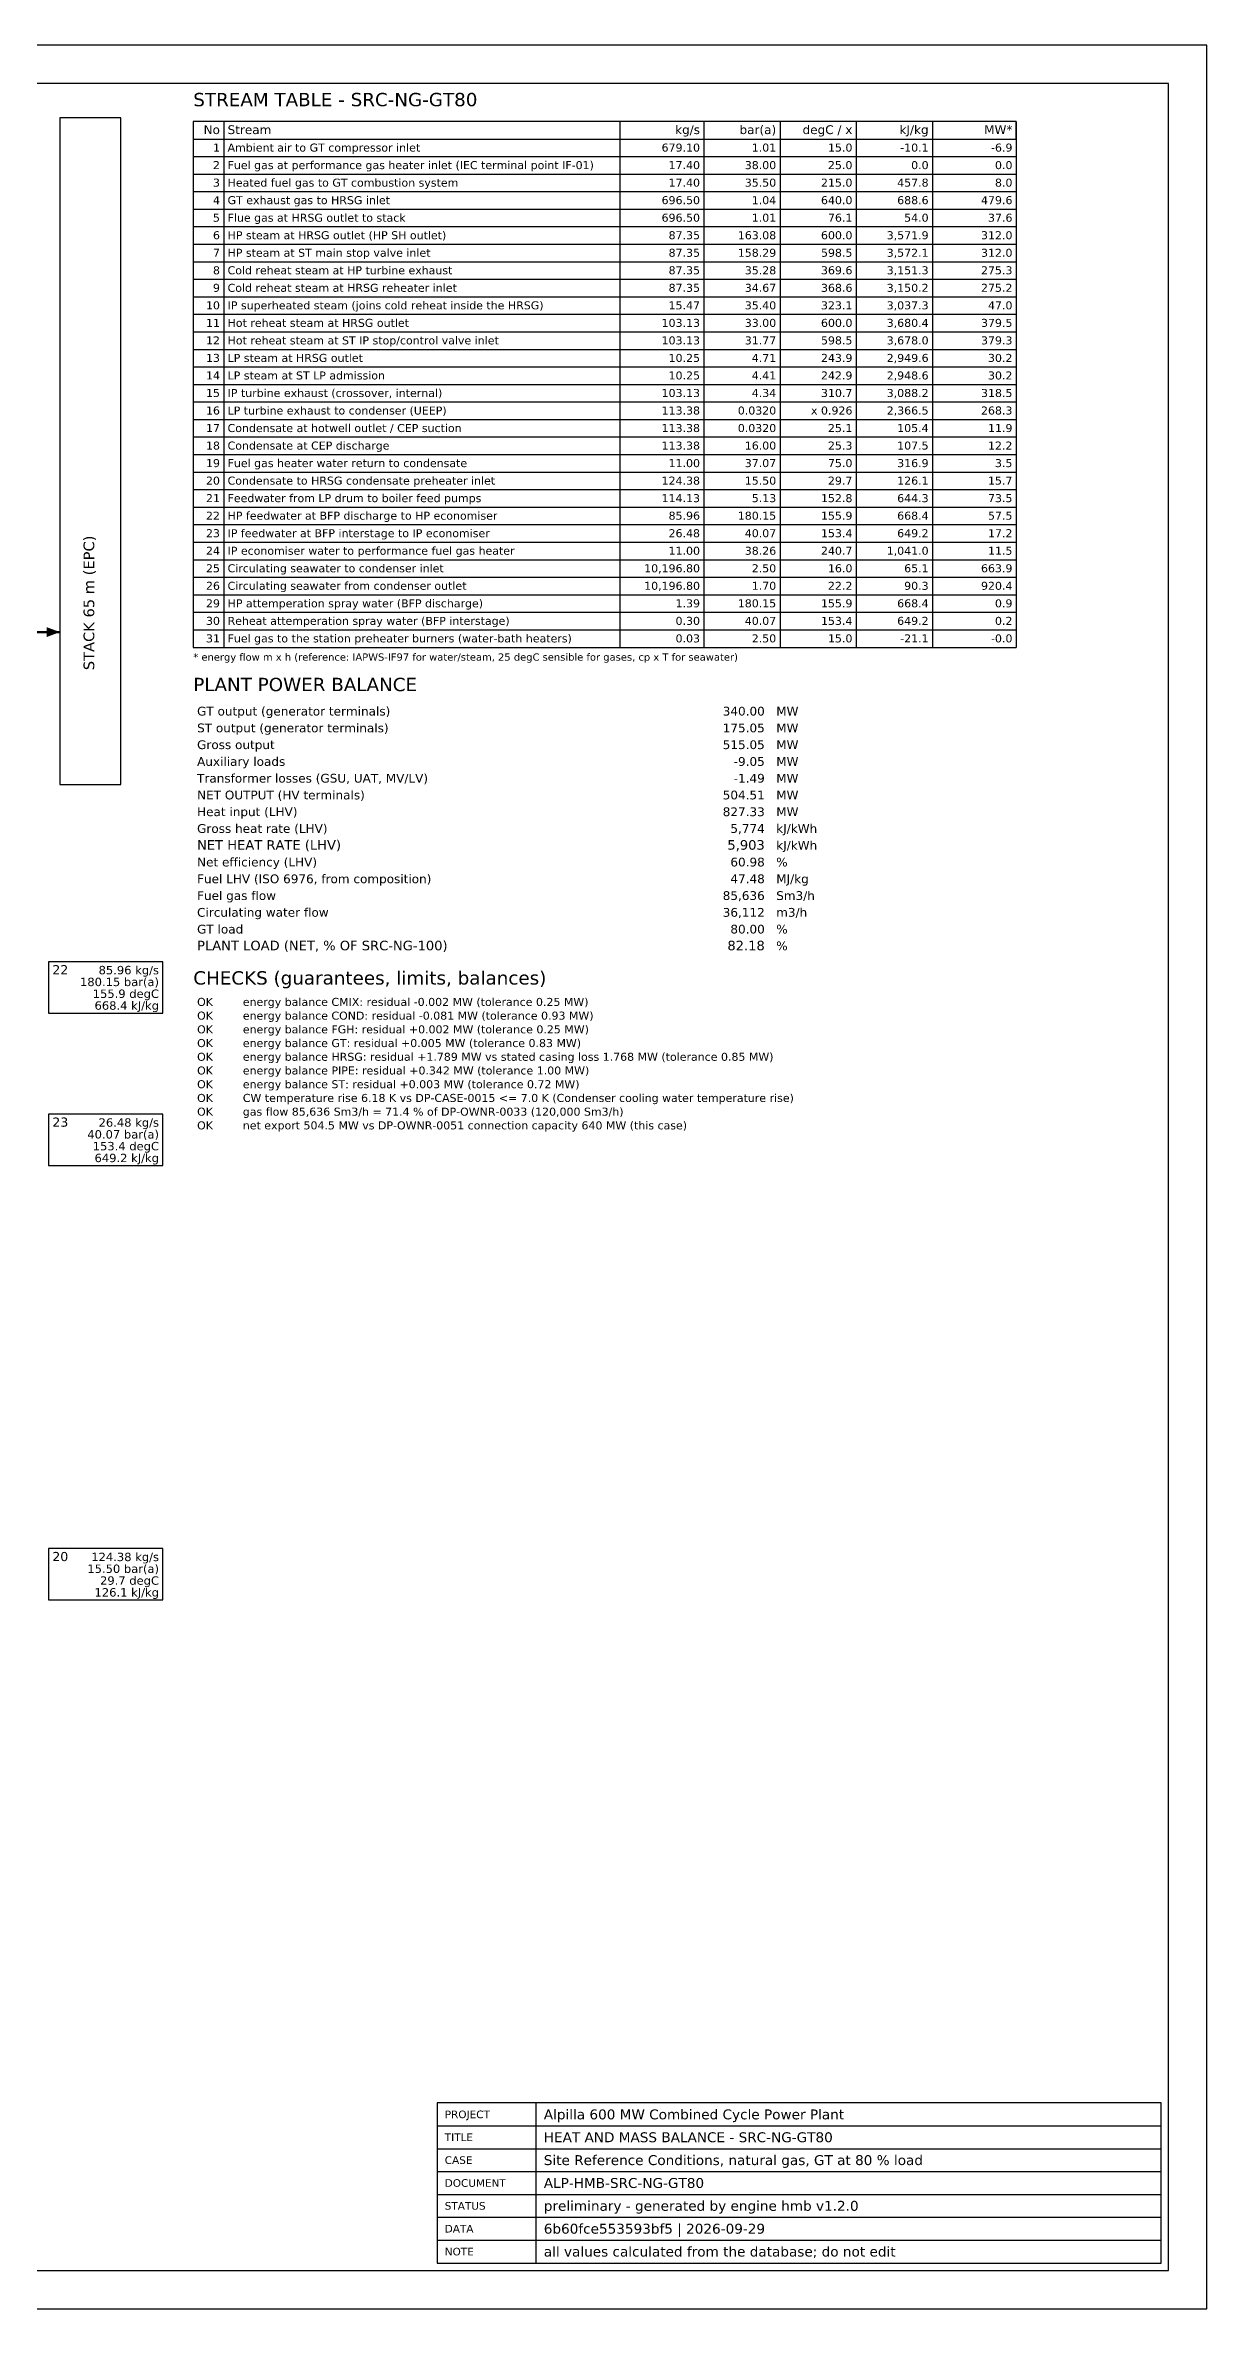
# Model space of a CAD drawing. Header units: millimetres. Extents: x 0 to 841, y 0 to 594.
# Drawn here: x 536 to 841, y 0 to 594 of the extents above; entities that cross this region are included whole.
import ezdxf
from ezdxf.enums import TextEntityAlignment as Align

# ---------------------------------------------------------------- set-up
doc = ezdxf.new("R2010")
doc.units = ezdxf.units.MM
for name, color, linetype in [('BORDER', 7, 'CONTINUOUS'), ('HMB-DATA', 8, 'Continuous'), ('HMB-EQPT', 7, 'Continuous'), ('HMB-GAS', 34, 'Continuous'), ('HMB-TABLE', 7, 'Continuous'), ('HMB-TAG', 7, 'Continuous'), ('TITLE', 7, 'CONTINUOUS')]:
    doc.layers.add(name, color=color, linetype=linetype)
doc.styles.add('ALPILLA', font='DejaVuSans.ttf')

msp = doc.modelspace()

# ---------------------------------------------------------------- hatches: boundary and pattern name
at = {"layer": 'HMB-GAS'}
h = msp.add_hatch(color=256, dxfattribs=at)
h.dxf.hatch_style = 1
h.paths.add_polyline_path([(540, 440), (536.5, 438.7), (536.5, 441.3)])

# ---------------------------------------------------------------- linework, layer by layer
at = {"layer": 'BORDER'}
for points in [[(0, 0), (841, 0), (841, 594), (0, 594)], [(10, 10), (831, 10), (831, 584), (10, 584)]]:
    msp.add_lwpolyline(points, close=True, dxfattribs=at)
at = {"layer": 'HMB-DATA'}
for points in [[(575, 574), (575, 436)], [(583, 574), (583, 436)], [(687, 574), (687, 436)], [(709, 574), (709, 436)], [(729, 574), (729, 436)], [(749, 574), (749, 436)], [(769, 574), (769, 436)], [(791, 574), (791, 436)], [(575, 564.8), (791, 564.8)], [(575, 560.2), (791, 560.2)], [(575, 555.6), (791, 555.6)], [(575, 551), (791, 551)], [(575, 546.4), (791, 546.4)], [(575, 541.8), (791, 541.8)], [(575, 537.2), (791, 537.2)], [(575, 532.6), (791, 532.6)], [(575, 528), (791, 528)], [(575, 523.4), (791, 523.4)], [(575, 518.8), (791, 518.8)], [(575, 514.2), (791, 514.2)], [(575, 509.6), (791, 509.6)], [(575, 505), (791, 505)], [(575, 500.4), (791, 500.4)], [(575, 495.8), (791, 495.8)], [(575, 491.2), (791, 491.2)], [(575, 486.6), (791, 486.6)], [(575, 482), (791, 482)], [(575, 477.4), (791, 477.4)], [(575, 472.8), (791, 472.8)], [(575, 468.2), (791, 468.2)], [(575, 463.6), (791, 463.6)], [(575, 459), (791, 459)], [(575, 454.4), (791, 454.4)], [(575, 449.8), (791, 449.8)], [(575, 445.2), (791, 445.2)], [(575, 440.6), (791, 440.6)], [(575, 436), (791, 436)]]:
    msp.add_lwpolyline(points, dxfattribs=at)
for points in [[(537, 340), (567, 340), (567, 353.5), (537, 353.5)], [(537, 300), (567, 300), (567, 313.5), (537, 313.5)], [(537, 186), (567, 186), (567, 199.5), (537, 199.5)]]:
    msp.add_lwpolyline(points, close=True, dxfattribs=at)
at = {"layer": 'HMB-EQPT'}
msp.add_lwpolyline([(540, 400), (556, 400), (556, 575), (540, 575)], close=True, dxfattribs=at)
at = {"layer": 'HMB-GAS', "lineweight": 50}
msp.add_lwpolyline([(520, 440), (540, 440)], dxfattribs=at)
at = {"layer": 'HMB-TABLE'}
msp.add_lwpolyline([(575, 569.4), (791, 569.4), (791, 574), (575, 574)], close=True, dxfattribs=at)
at = {"layer": 'TITLE'}
for p, q in [((665, 12), (665, 54)), ((639, 48), (829, 48)), ((639, 42), (829, 42)), ((639, 36), (829, 36)), ((639, 30), (829, 30)), ((639, 24), (829, 24)), ((639, 18), (829, 18))]:
    msp.add_line(p, q, dxfattribs=at)
msp.add_lwpolyline([(639, 12), (829, 12), (829, 54), (639, 54)], close=True, dxfattribs=at)

# ---------------------------------------------------------------- texts
at = {"layer": 'HMB-DATA', "style": 'ALPILLA'}
msp.add_text('* energy flow m x h (reference: IAPWS-IF97 for water/steam, 25 degC sensible for gases, cp x T for seawater)', height=1.9, dxfattribs=at).set_placement((575, 432.5))
for s, p in [('85.96 kg/s', (566, 350.2)), ('180.15 bar(a)', (566, 347.1)), ('155.9 degC', (566, 344)), ('668.4 kJ/kg', (566, 340.9)), ('40.07 bar(a)', (566, 307.1)), ('26.48 kg/s', (566, 310.2)), ('153.4 degC', (566, 304)), ('649.2 kJ/kg', (566, 300.9)), ('124.38 kg/s', (566, 196.2)), ('15.50 bar(a)', (566, 193.1)), ('29.7 degC', (566, 190)), ('126.1 kJ/kg', (566, 186.9))]:
    msp.add_text(s, height=2.2, dxfattribs=at).set_placement(p, align=Align.RIGHT)
at = {"layer": 'HMB-EQPT', "style": 'ALPILLA'}
msp.add_text('STACK 65 m (EPC)', height=2.8, rotation=90, dxfattribs=at).set_placement((549, 430))
at = {"layer": 'HMB-TABLE', "style": 'ALPILLA'}
for s, height, p in [('STREAM TABLE - SRC-NG-GT80', 3.5, (575, 578)), ('Stream', 2.3, (584, 570.7)), ('Ambient air to GT compressor inlet', 2.1, (584, 566.1)), ('Fuel gas at performance gas heater inlet (IEC terminal point IF-01)', 2.1, (584, 561.5)), ('Heated fuel gas to GT combustion system', 2.1, (584, 556.9)), ('GT exhaust gas to HRSG inlet', 2.1, (584, 552.3)), ('Flue gas at HRSG outlet to stack', 2.1, (584, 547.7)), ('HP steam at HRSG outlet (HP SH outlet)', 2.1, (584, 543.1)), ('HP steam at ST main stop valve inlet', 2.1, (584, 538.5)), ('Cold reheat steam at HP turbine exhaust', 2.1, (584, 533.9)), ('Cold reheat steam at HRSG reheater inlet', 2.1, (584, 529.3)), ('IP superheated steam (joins cold reheat inside the HRSG)', 2.1, (584, 524.7)), ('Hot reheat steam at HRSG outlet', 2.1, (584, 520.1)), ('Hot reheat steam at ST IP stop/control valve inlet', 2.1, (584, 515.5)), ('LP steam at HRSG outlet', 2.1, (584, 510.9)), ('LP steam at ST LP admission', 2.1, (584, 506.3)), ('IP turbine exhaust (crossover, internal)', 2.1, (584, 501.7)), ('LP turbine exhaust to condenser (UEEP)', 2.1, (584, 497.1)), ('Condensate at hotwell outlet / CEP suction', 2.1, (584, 492.5)), ('Condensate at CEP discharge', 2.1, (584, 487.9)), ('Fuel gas heater water return to condensate', 2.1, (584, 483.3)), ('Condensate to HRSG condensate preheater inlet', 2.1, (584, 478.7)), ('Feedwater from LP drum to boiler feed pumps', 2.1, (584, 474.1)), ('HP feedwater at BFP discharge to HP economiser', 2.1, (584, 469.5)), ('IP feedwater at BFP interstage to IP economiser', 2.1, (584, 464.9)), ('Circulating seawater to condenser inlet', 2.1, (584, 455.7)), ('IP economiser water to performance fuel gas heater', 2.1, (584, 460.3)), ('Circulating seawater from condenser outlet', 2.1, (584, 451.1)), ('HP attemperation spray water (BFP discharge)', 2.1, (584, 446.5)), ('Reheat attemperation spray water (BFP interstage)', 2.1, (584, 441.9)), ('Fuel gas to the station preheater burners (water-bath heaters)', 2.1, (584, 437.3)), ('PLANT POWER BALANCE', 3.5, (575, 424.5)), ('GT output (generator terminals)', 2.3, (576, 418.1)), ('ST output (generator terminals)', 2.3, (576, 413.7)), ('MW', 2.3, (728, 418.1)), ('MW', 2.3, (728, 413.7)), ('Gross output', 2.3, (576, 409.3)), ('MW', 2.3, (728, 409.3)), ('Auxiliary loads', 2.3, (576, 404.9)), ('MW', 2.3, (728, 404.9)), ('Transformer losses (GSU, UAT, MV/LV)', 2.3, (576, 400.5)), ('NET OUTPUT (HV terminals)', 2.3, (576, 396.1)), ('MW', 2.3, (728, 400.5)), ('MW', 2.3, (728, 396.1)), ('Heat input (LHV)', 2.3, (576, 391.7)), ('MW', 2.3, (728, 391.7)), ('Gross heat rate (LHV)', 2.3, (576, 387.3)), ('kJ/kWh', 2.3, (728, 387.3)), ('Net efficiency (LHV)', 2.3, (576, 378.5)), ('NET HEAT RATE (LHV)', 2.5, (576, 382.9)), ('%', 2.3, (728, 378.5)), ('kJ/kWh', 2.3, (728, 382.9)), ('Fuel LHV (ISO 6976, from composition)', 2.3, (576, 374.1)), ('MJ/kg', 2.3, (728, 374.1)), ('Fuel gas flow', 2.3, (576, 369.7)), ('Sm3/h', 2.3, (728, 369.7)), ('Circulating water flow', 2.3, (576, 365.3)), ('GT load', 2.3, (576, 360.9)), ('%', 2.3, (728, 360.9)), ('m3/h', 2.3, (728, 365.3)), ('PLANT LOAD (NET, % OF SRC-NG-100)', 2.5, (576, 356.5)), ('%', 2.3, (728, 356.5)), ('CHECKS (guarantees, limits, balances)', 3.5, (575, 347.5)), ('OK', 2.1, (576, 341.9)), ('OK', 2.1, (576, 338.3)), ('energy balance CMIX: residual -0.002 MW (tolerance 0.25 MW)', 2.1, (588, 341.9)), ('energy balance COND: residual -0.081 MW (tolerance 0.93 MW)', 2.1, (588, 338.3)), ('OK', 2.1, (576, 334.7)), ('OK', 2.1, (576, 331.1)), ('energy balance FGH: residual +0.002 MW (tolerance 0.25 MW)', 2.1, (588, 334.7)), ('energy balance GT: residual +0.005 MW (tolerance 0.83 MW)', 2.1, (588, 331.1)), ('OK', 2.1, (576, 327.5)), ('energy balance HRSG: residual +1.789 MW vs stated casing loss 1.768 MW (tolerance 0.85 MW)', 2.1, (588, 327.5)), ('OK', 2.1, (576, 323.9)), ('OK', 2.1, (576, 320.3)), ('energy balance PIPE: residual +0.342 MW (tolerance 1.00 MW)', 2.1, (588, 323.9)), ('energy balance ST: residual +0.003 MW (tolerance 0.72 MW)', 2.1, (588, 320.3)), ('OK', 2.1, (576, 316.7)), ('OK', 2.1, (576, 313.1)), ('CW temperature rise 6.18 K vs DP-CASE-0015 <= 7.0 K (Condenser cooling water temperature rise)', 2.1, (588, 316.7)), ('gas flow 85,636 Sm3/h = 71.4 % of DP-OWNR-0033 (120,000 Sm3/h)', 2.1, (588, 313.1)), ('OK', 2.1, (576, 309.5)), ('net export 504.5 MW vs DP-OWNR-0051 connection capacity 640 MW (this case)', 2.1, (588, 309.5))]:
    msp.add_text(s, height=height, dxfattribs=at).set_placement(p)
for s, height, p in [('No', 2.3, (582, 570.7)), ('kg/s', 2.3, (708, 570.7)), ('bar(a)', 2.3, (728, 570.7)), ('degC / x', 2.3, (748, 570.7)), ('kJ/kg', 2.3, (768, 570.7)), ('MW*', 2.3, (790, 570.7)), ('1', 2.1, (582, 566.1)), ('679.10', 2.1, (708, 566.1)), ('1.01', 2.1, (728, 566.1)), ('15.0', 2.1, (748, 566.1)), ('-10.1', 2.1, (768, 566.1)), ('-6.9', 2.1, (790, 566.1)), ('2', 2.1, (582, 561.5)), ('3', 2.1, (582, 556.9)), ('17.40', 2.1, (708, 561.5)), ('17.40', 2.1, (708, 556.9)), ('38.00', 2.1, (728, 561.5)), ('35.50', 2.1, (728, 556.9)), ('215.0', 2.1, (748, 556.9)), ('25.0', 2.1, (748, 561.5)), ('457.8', 2.1, (768, 556.9)), ('0.0', 2.1, (768, 561.5)), ('0.0', 2.1, (790, 561.5)), ('8.0', 2.1, (790, 556.9)), ('4', 2.1, (582, 552.3)), ('696.50', 2.1, (708, 552.3)), ('1.04', 2.1, (728, 552.3)), ('640.0', 2.1, (748, 552.3)), ('688.6', 2.1, (768, 552.3)), ('479.6', 2.1, (790, 552.3)), ('5', 2.1, (582, 547.7)), ('696.50', 2.1, (708, 547.7)), ('1.01', 2.1, (728, 547.7)), ('76.1', 2.1, (748, 547.7)), ('54.0', 2.1, (768, 547.7)), ('37.6', 2.1, (790, 547.7)), ('6', 2.1, (582, 543.1)), ('7', 2.1, (582, 538.5)), ('87.35', 2.1, (708, 543.1)), ('87.35', 2.1, (708, 538.5)), ('163.08', 2.1, (728, 543.1)), ('158.29', 2.1, (728, 538.5)), ('600.0', 2.1, (748, 543.1)), ('598.5', 2.1, (748, 538.5)), ('3,571.9', 2.1, (768, 543.1)), ('3,572.1', 2.1, (768, 538.5)), ('312.0', 2.1, (790, 543.1)), ('312.0', 2.1, (790, 538.5)), ('8', 2.1, (582, 533.9)), ('87.35', 2.1, (708, 533.9)), ('35.28', 2.1, (728, 533.9)), ('369.6', 2.1, (748, 533.9)), ('3,151.3', 2.1, (768, 533.9)), ('275.3', 2.1, (790, 533.9)), ('9', 2.1, (582, 529.3)), ('87.35', 2.1, (708, 529.3)), ('34.67', 2.1, (728, 529.3)), ('368.6', 2.1, (748, 529.3)), ('3,150.2', 2.1, (768, 529.3)), ('275.2', 2.1, (790, 529.3)), ('10', 2.1, (582, 524.7)), ('15.47', 2.1, (708, 524.7)), ('35.40', 2.1, (728, 524.7)), ('323.1', 2.1, (748, 524.7)), ('3,037.3', 2.1, (768, 524.7)), ('47.0', 2.1, (790, 524.7)), ('11', 2.1, (582, 520.1)), ('12', 2.1, (582, 515.5)), ('103.13', 2.1, (708, 520.1)), ('103.13', 2.1, (708, 515.5)), ('33.00', 2.1, (728, 520.1)), ('31.77', 2.1, (728, 515.5)), ('600.0', 2.1, (748, 520.1)), ('598.5', 2.1, (748, 515.5)), ('3,680.4', 2.1, (768, 520.1)), ('3,678.0', 2.1, (768, 515.5)), ('379.5', 2.1, (790, 520.1)), ('379.3', 2.1, (790, 515.5)), ('13', 2.1, (582, 510.9)), ('10.25', 2.1, (708, 510.9)), ('4.71', 2.1, (728, 510.9)), ('243.9', 2.1, (748, 510.9)), ('2,949.6', 2.1, (768, 510.9)), ('30.2', 2.1, (790, 510.9)), ('14', 2.1, (582, 506.3)), ('10.25', 2.1, (708, 506.3)), ('4.41', 2.1, (728, 506.3)), ('242.9', 2.1, (748, 506.3)), ('2,948.6', 2.1, (768, 506.3)), ('30.2', 2.1, (790, 506.3)), ('15', 2.1, (582, 501.7)), ('16', 2.1, (582, 497.1)), ('103.13', 2.1, (708, 501.7)), ('113.38', 2.1, (708, 497.1)), ('0.0320', 2.1, (728, 497.1)), ('4.34', 2.1, (728, 501.7)), ('x 0.926', 2.1, (748, 497.1)), ('310.7', 2.1, (748, 501.7)), ('3,088.2', 2.1, (768, 501.7)), ('2,366.5', 2.1, (768, 497.1)), ('268.3', 2.1, (790, 497.1)), ('318.5', 2.1, (790, 501.7)), ('17', 2.1, (582, 492.5)), ('113.38', 2.1, (708, 492.5)), ('0.0320', 2.1, (728, 492.5)), ('25.1', 2.1, (748, 492.5)), ('105.4', 2.1, (768, 492.5)), ('11.9', 2.1, (790, 492.5)), ('18', 2.1, (582, 487.9)), ('113.38', 2.1, (708, 487.9)), ('16.00', 2.1, (728, 487.9)), ('25.3', 2.1, (748, 487.9)), ('107.5', 2.1, (768, 487.9)), ('12.2', 2.1, (790, 487.9)), ('19', 2.1, (582, 483.3)), ('11.00', 2.1, (708, 483.3)), ('37.07', 2.1, (728, 483.3)), ('75.0', 2.1, (748, 483.3)), ('316.9', 2.1, (768, 483.3)), ('3.5', 2.1, (790, 483.3)), ('20', 2.1, (582, 478.7)), ('21', 2.1, (582, 474.1)), ('124.38', 2.1, (708, 478.7)), ('114.13', 2.1, (708, 474.1)), ('15.50', 2.1, (728, 478.7)), ('5.13', 2.1, (728, 474.1)), ('152.8', 2.1, (748, 474.1)), ('29.7', 2.1, (748, 478.7)), ('644.3', 2.1, (768, 474.1)), ('126.1', 2.1, (768, 478.7)), ('73.5', 2.1, (790, 474.1)), ('15.7', 2.1, (790, 478.7)), ('22', 2.1, (582, 469.5)), ('85.96', 2.1, (708, 469.5)), ('180.15', 2.1, (728, 469.5)), ('155.9', 2.1, (748, 469.5)), ('668.4', 2.1, (768, 469.5)), ('57.5', 2.1, (790, 469.5)), ('23', 2.1, (582, 464.9)), ('26.48', 2.1, (708, 464.9)), ('40.07', 2.1, (728, 464.9)), ('153.4', 2.1, (748, 464.9)), ('649.2', 2.1, (768, 464.9)), ('17.2', 2.1, (790, 464.9)), ('24', 2.1, (582, 460.3)), ('25', 2.1, (582, 455.7)), ('10,196.80', 2.1, (708, 455.7)), ('11.00', 2.1, (708, 460.3)), ('38.26', 2.1, (728, 460.3)), ('2.50', 2.1, (728, 455.7)), ('240.7', 2.1, (748, 460.3)), ('16.0', 2.1, (748, 455.7)), ('1,041.0', 2.1, (768, 460.3)), ('65.1', 2.1, (768, 455.7)), ('663.9', 2.1, (790, 455.7)), ('11.5', 2.1, (790, 460.3)), ('26', 2.1, (582, 451.1)), ('10,196.80', 2.1, (708, 451.1)), ('1.70', 2.1, (728, 451.1)), ('22.2', 2.1, (748, 451.1)), ('90.3', 2.1, (768, 451.1)), ('920.4', 2.1, (790, 451.1)), ('29', 2.1, (582, 446.5)), ('1.39', 2.1, (708, 446.5)), ('180.15', 2.1, (728, 446.5)), ('155.9', 2.1, (748, 446.5)), ('668.4', 2.1, (768, 446.5)), ('0.9', 2.1, (790, 446.5)), ('30', 2.1, (582, 441.9)), ('0.30', 2.1, (708, 441.9)), ('40.07', 2.1, (728, 441.9)), ('153.4', 2.1, (748, 441.9)), ('649.2', 2.1, (768, 441.9)), ('0.2', 2.1, (790, 441.9)), ('31', 2.1, (582, 437.3)), ('0.03', 2.1, (708, 437.3)), ('2.50', 2.1, (728, 437.3)), ('15.0', 2.1, (748, 437.3)), ('-21.1', 2.1, (768, 437.3)), ('-0.0', 2.1, (790, 437.3)), ('340.00', 2.3, (725, 418.1)), ('175.05', 2.3, (725, 413.7)), ('515.05', 2.3, (725, 409.3)), ('-9.05', 2.3, (725, 404.9)), ('504.51', 2.3, (725, 396.1)), ('-1.49', 2.3, (725, 400.5)), ('827.33', 2.3, (725, 391.7)), ('5,774', 2.3, (725, 387.3)), ('5,903', 2.5, (725, 382.9)), ('60.98', 2.3, (725, 378.5)), ('47.48', 2.3, (725, 374.1)), ('85,636', 2.3, (725, 369.7)), ('36,112', 2.3, (725, 365.3)), ('80.00', 2.3, (725, 360.9)), ('82.18', 2.5, (725, 356.5))]:
    msp.add_text(s, height=height, dxfattribs=at).set_placement(p, align=Align.RIGHT)
at = {"layer": 'HMB-TAG', "style": 'ALPILLA'}
for s, p in [('22', (538, 350.2)), ('23', (538, 310.2)), ('20', (538, 196.2))]:
    msp.add_text(s, height=2.4, dxfattribs=at).set_placement(p)
at = {"layer": 'TITLE', "style": 'ALPILLA'}
for s, height, p in [('PROJECT', 2, (641, 51)), ('Alpilla 600 MW Combined Cycle Power Plant', 2.6, (667, 51)), ('TITLE', 2, (641, 45)), ('HEAT AND MASS BALANCE - SRC-NG-GT80', 2.6, (667, 45)), ('CASE', 2, (641, 39)), ('Site Reference Conditions, natural gas, GT at 80 % load', 2.6, (667, 39)), ('DOCUMENT', 2, (641, 33)), ('ALP-HMB-SRC-NG-GT80', 2.6, (667, 33)), ('STATUS', 2, (641, 27)), ('preliminary - generated by engine hmb v1.2.0', 2.6, (667, 27)), ('DATA', 2, (641, 21)), ('6b60fce553593bf5 | 2026-09-29', 2.6, (667, 21)), ('NOTE', 2, (641, 15)), ('all values calculated from the database; do not edit', 2.6, (667, 15))]:
    msp.add_text(s, height=height, dxfattribs=at).set_placement(p, align=Align.MIDDLE_LEFT)

doc.saveas('drawing.dxf')
